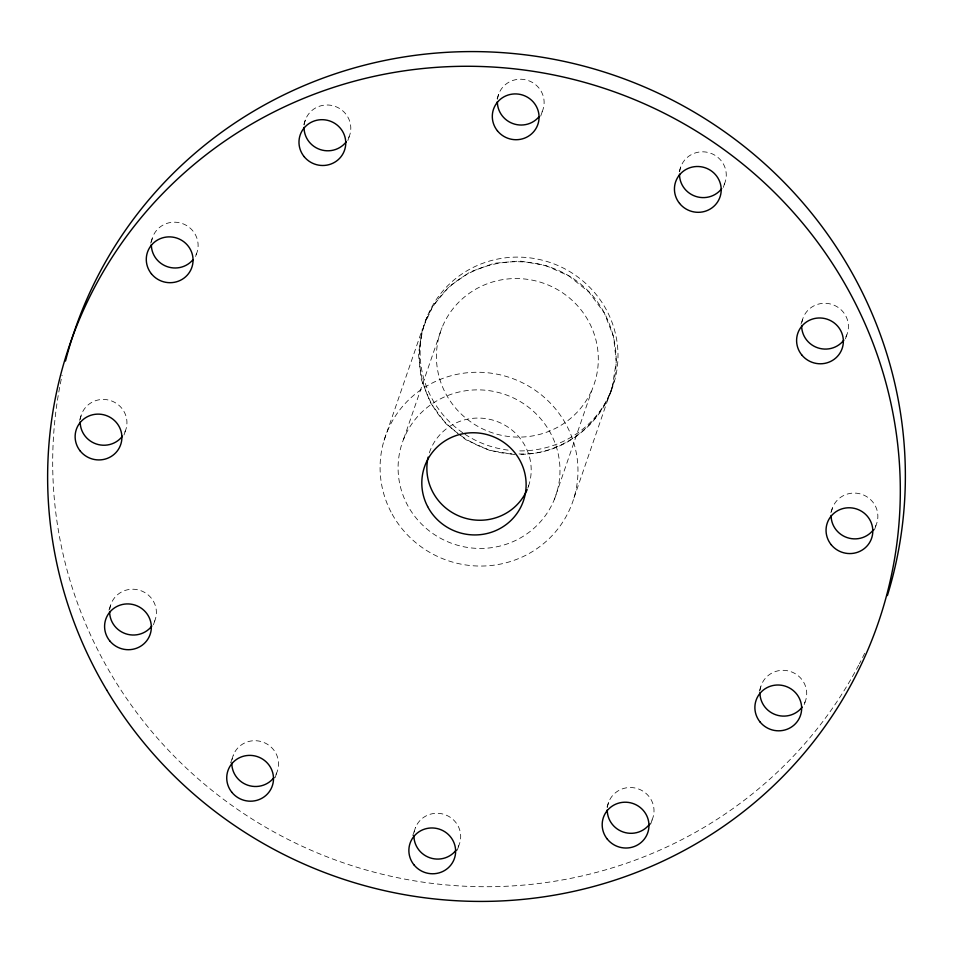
<?xml version="1.0" encoding="UTF-8"?>
<svg xmlns="http://www.w3.org/2000/svg" width="953" height="953" viewBox="0 0 953 953"><rect width="100%" height="100%" fill="white"/><g stroke="black" fill="none" stroke-linecap="round" stroke-linejoin="round"><path stroke-width="0.71" stroke-dasharray="4.76 3.57" d="M573.956 497.978L612.291 386.656L616.269 361.723L613.518 336.528L604.214 312.787L588.978 292.118L568.87 275.917L545.259 265.303L519.742 261.003L494.059 263.29L469.96 272.022L449.101 286.603L432.888 306.032L422.441 328.999L418.45 353.932L421.202 379.115L430.518 402.857L445.742 423.537L457.666 433.139M426.908 317.278C413.304 350.263 418.307 389.098 440.477 417.176C458.893 438.201 485.339 453.425 513.691 453.973M519.04 453.95C557.91 455.748 594.91 430.065 609.884 394.59C622.142 362.521 616.067 325.545 594.994 298.575C549.214 241.407 453.592 252.104 425.574 321.149M79.492 420.333L81.791 413.65M150.645 243.086L152.945 236.415M123.973 435.021L125.355 431.018M195.591 256.44L196.509 253.772M108.94 610.123L111.239 603.44M303.804 124.557L305.639 119.208M153.421 624.811L154.803 620.796M347.833 140.579L349.203 136.577M230.638 762.936L233.39 754.919M497.121 98.79L498.967 93.454M384.107 440.334L422.441 328.999M275.119 777.624L276.954 772.275M403.631 439.107L441.966 327.772M540.685 116.147L542.531 110.81M527.819 488.127L528.736 485.458M412.768 835.519L415.532 827.502M554.432 499.205A81.172 79.063 19 0 0 466.839 390.587A81.172 79.063 19 0 0 415.818 517.67A81.172 79.063 19 0 0 554.432 499.205L592.766 387.871A81.172 79.063 19 0 0 505.173 279.265A81.172 79.063 19 0 0 454.152 406.347A81.172 79.063 19 0 0 592.766 387.871M679.263 171.373L681.097 166.036M609.884 394.59L611.218 390.73M457.261 850.207L459.096 844.858M723.291 187.396L724.661 183.393M607.013 807.084L608.848 801.735M800.961 324.187L803.26 317.516M650.577 824.44L652.412 819.103M845.442 338.875L846.824 334.872M759.243 691.211L761.542 684.54M830.861 512.643L832.708 507.294M804.189 704.565L805.106 701.896M874.425 529.999L876.272 524.662M612.291 386.656C599.878 426.384 560.698 455.046 519.016 454.295M514.989 454.652L489.473 450.34L465.85 439.726L458.715 433.984M864.669 653.305A427.504 416.378 19 0 1 859.368 663.836M858.689 665.146A427.504 416.378 19 0 1 341.257 862.084A427.504 416.378 19 0 1 60.027 385.381M60.301 383.928A427.504 416.378 19 0 1 62.1 375.279M497.502 99.231A23.444 22.836 19 0 1 528.105 80.505A23.444 22.836 19 0 1 540.923 114.026M304.186 124.998A23.444 22.836 19 0 1 334.789 106.271A23.444 22.836 19 0 1 347.607 139.781M151.491 242.193A23.444 22.836 19 0 1 181.499 223.276A23.444 22.836 19 0 1 195.508 255.94M80.326 419.439A23.444 22.836 19 0 1 110.929 400.713A23.444 22.836 19 0 1 123.747 434.223M109.774 609.217A23.444 22.836 19 0 1 140.377 590.503A23.444 22.836 19 0 1 153.195 624.012M232.103 759.517A23.444 22.836 19 0 1 263.111 742.184A23.444 22.836 19 0 1 275.357 775.492M414.233 832.1A23.444 22.836 19 0 1 445.254 814.767A23.444 22.836 19 0 1 457.5 848.075M607.395 807.525A23.444 22.836 19 0 1 638.57 789.001A23.444 22.836 19 0 1 650.16 823.321M760.089 690.317A23.444 22.836 19 0 1 790.692 671.591A23.444 22.836 19 0 1 803.51 705.113M831.409 511.904A23.444 22.836 19 0 1 862.417 494.559A23.444 22.836 19 0 1 874.663 527.867M801.961 322.114A23.444 22.836 19 0 1 832.982 304.769A23.444 22.836 19 0 1 845.228 338.077M679.644 171.814A23.444 22.836 19 0 1 710.247 153.088A23.444 22.836 19 0 1 723.065 186.609M429.326 452.854A52.308 50.95 19 0 1 496.299 421.226A52.308 50.95 19 0 1 527.736 488.234M462.753 432.781A99.207 96.622 19 0 1 460.311 275.107A99.207 96.622 19 0 1 613.398 326.307A99.207 96.622 19 0 1 516.729 450.829M508.14 450.126A99.207 96.622 19 0 1 463.944 433.591M392.183 514.191A99.207 96.622 19 0 0 563.497 520.946A99.207 96.622 19 0 0 481.408 372.325A99.207 96.622 19 0 0 392.183 514.191"/><path stroke-width="1.43" d="M65.495 361.02A427.504 416.378 19 0 1 592.147 68.402A427.504 416.378 19 0 1 887.398 595.577M538.838 116.933A23.444 22.836 19 0 1 512.809 123.545A23.444 22.836 19 0 1 497.359 101.614M346.261 141.759A23.444 22.836 19 0 1 320.065 149.514A23.444 22.836 19 0 1 304.043 127.38M192.816 259.895A23.444 22.836 19 0 1 166.799 266.506A23.444 22.836 19 0 1 151.348 244.587M122.413 436.2A23.444 22.836 19 0 1 96.205 443.955A23.444 22.836 19 0 1 80.183 421.822M151.849 625.99A23.444 22.836 19 0 1 125.653 633.745A23.444 22.836 19 0 1 109.631 611.612M274.011 777.469A23.444 22.836 19 0 1 247.816 785.224A23.444 22.836 19 0 1 231.793 763.091M456.153 850.052A23.444 22.836 19 0 1 429.958 857.807A23.444 22.836 19 0 1 413.924 835.674M649.47 824.285A23.444 22.836 19 0 1 623.274 832.04A23.444 22.836 19 0 1 607.252 809.907M802.164 707.09A23.444 22.836 19 0 1 775.968 714.833A23.444 22.836 19 0 1 759.946 692.7M873.329 529.844A23.444 22.836 19 0 1 847.122 537.599A23.444 22.836 19 0 1 831.099 515.466M843.881 340.066A23.444 22.836 19 0 1 817.686 347.809A23.444 22.836 19 0 1 801.652 325.676M721.719 188.587A23.444 22.836 19 0 1 695.523 196.33A23.444 22.836 19 0 1 679.501 174.196M527.164 489.604A52.308 50.95 19 0 1 463.194 517.586A52.308 50.95 19 0 1 428.135 457.13M106.7 690.043A427.504 416.378 19 0 0 845.12 695.202A427.504 416.378 19 0 0 470.091 66.281A427.504 416.378 19 0 0 106.7 690.043M231.853 792.3A23.444 22.836 19 0 0 271.903 786.964A23.444 22.836 19 0 0 246.589 755.586A23.444 22.836 19 0 0 231.853 792.3M151.408 273.797A23.444 22.836 19 0 0 191.458 268.46A23.444 22.836 19 0 0 166.156 237.083A23.444 22.836 19 0 0 151.408 273.797M413.995 864.883A23.444 22.836 19 0 0 454.033 859.546A23.444 22.836 19 0 0 428.731 828.169A23.444 22.836 19 0 0 413.995 864.883M607.311 839.128A23.444 22.836 19 0 0 647.361 833.792A23.444 22.836 19 0 0 622.059 802.414A23.444 22.836 19 0 0 607.311 839.128M760.006 721.921A23.444 22.836 19 0 0 800.055 716.585A23.444 22.836 19 0 0 774.753 685.207A23.444 22.836 19 0 0 760.006 721.921M831.171 544.687A23.444 22.836 19 0 0 871.209 539.35A23.444 22.836 19 0 0 845.907 507.973A23.444 22.836 19 0 0 831.171 544.687M801.723 354.897A23.444 22.836 19 0 0 841.761 349.56A23.444 22.836 19 0 0 816.459 318.183A23.444 22.836 19 0 0 801.723 354.897M679.56 203.418A23.444 22.836 19 0 0 719.61 198.081A23.444 22.836 19 0 0 694.308 166.704A23.444 22.836 19 0 0 679.56 203.418M497.43 130.835A23.444 22.836 19 0 0 537.468 125.498A23.444 22.836 19 0 0 512.166 94.121A23.444 22.836 19 0 0 497.43 130.835M304.102 156.602A23.444 22.836 19 0 0 344.152 151.265A23.444 22.836 19 0 0 318.85 119.887A23.444 22.836 19 0 0 304.102 156.602M427.623 506.555A52.308 50.95 19 0 0 517.884 512.118A52.308 50.95 19 0 0 476.405 432.853A52.308 50.95 19 0 0 427.623 506.555M80.255 451.043A23.444 22.836 19 0 0 120.292 445.706A23.444 22.836 19 0 0 94.99 414.329A23.444 22.836 19 0 0 80.255 451.043M109.702 640.821A23.444 22.836 19 0 0 149.74 635.484A23.444 22.836 19 0 0 124.438 604.119A23.444 22.836 19 0 0 109.702 640.821"/></g></svg>
